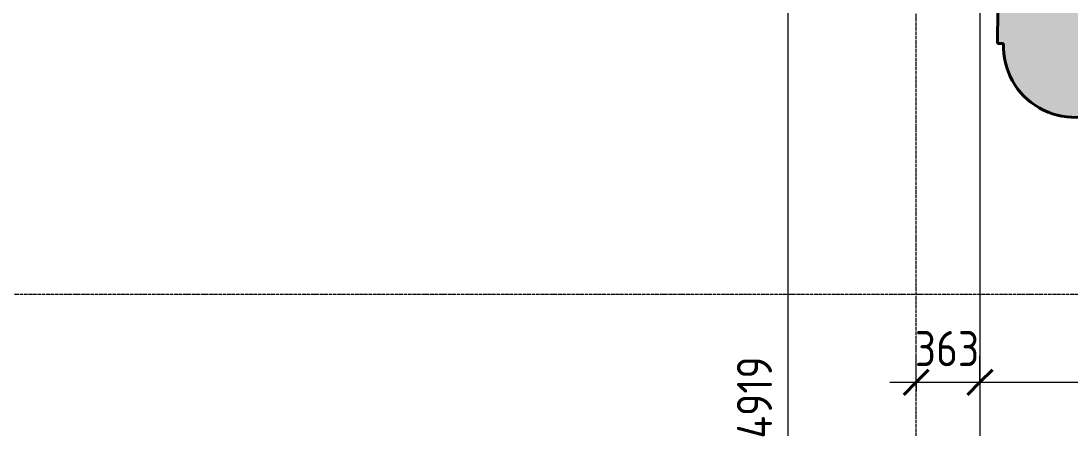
# Model space of a CAD drawing. Header units: millimetres. Extents: x -11886 to 68941, y -8130 to 45506.
# Drawn here: x 13519 to 19490, y -455 to 1860 of the extents above; entities that cross this region are included whole.
import ezdxf

# ---------------------------------------------------------------- set-up
doc = ezdxf.new("R2010")
doc.units = ezdxf.units.MM
doc.linetypes.add('ADSK_Линия сетки', pattern=[25, 20, -2.5, 0, -2.5])
for name, color, linetype, lineweight in [('Оси', 7, 'Continuous', 9), ('Перекрытие', 7, 'Continuous', 18), ('Размеры', 7, 'Continuous', 9), ('Размеры-100', 7, 'Continuous', 9), ('Стены', 7, 'Continuous', 18)]:
    doc.layers.add(name, color=color, linetype=linetype, lineweight=lineweight)
doc.layers.add('Стены разрез', color=7, linetype='Continuous', lineweight=40, true_color=0xbb5389)
doc.styles.add('GOST Common_1', font='GOST_Common.ttf', dxfattribs={"width": 0.9, "height": 200})
doc.dimstyles.new('ADSK_Основной_2_мм_Округление_до_1_мм_3', dxfattribs={"dimscale": 304.8, "dimtxt": 201.142999, "dimasz": 0.463911, "dimexe": 0.492126, "dimexo": 0.492126, "dimgap": 0.098425, "dimtad": 1, "dimdec": 0, "dimdsep": 46, "dimtxsty": 'GOST Common_1', "dimblk1": 'OBLIQUE', "dimblk2": 'OBLIQUE', "dimsah": 1, "dimcen": 0.09, "dimdle": 0.492126, "dimazin": 2, "dimtfac": 1, "dimtdec": 4, "dimtix": 1, "dimtmove": 0, "dimatfit": 3, "dimfxl": 1, "dimtvp": 1, "dimtolj": 1, "dimtzin": 0, "dimlwd": 20, "dimlwe": 20, "dimarcsym": 2})

# ---------------------------------------------------------------- blocks, each defined once
blk = doc.blocks.new('Портик главного входа - Портик главного входа-658663-01 План 1-го этажа кладочный')
at = {"layer": 'Стены', "true_color": 0xc0c0c0}
h = blk.add_hatch(color=9, dxfattribs=at)
h.paths.add_polyline_path([(22181.3, -2195.1), (22252.1, -2188.9), (22320.7, -2170.5), (22385.1, -2140.5), (22443.3, -2099.7), (22493.5, -2049.5), (22534.3, -1991.3), (22564.3, -1926.9), (22582.7, -1858.3), (22588.9, -1787.5), (22582.7, -1716.7), (22564.3, -1648.1), (22534.2, -1583.6), (22493.5, -1525.5), (22443.3, -1475.3), (22385.1, -1434.5), (22320.7, -1404.5), (22252.1, -1386.1), (22181.3, -1379.9), (22110.5, -1386.1), (22041.9, -1404.5), (21977.5, -1434.5), (21919.3, -1475.3), (21869.1, -1525.5), (21828.3, -1583.7), (21798.3, -1648.1), (21779.9, -1716.7), (21773.7, -1787.5), (21779.9, -1858.3), (21798.3, -1926.9), (21828.3, -1991.3), (21869.1, -2049.5), (21919.3, -2099.7), (21977.5, -2140.5), (22041.9, -2170.5), (22110.5, -2188.9)])
h.paths.add_polyline_path([(25122.4, -2192.3), (25192.9, -2186.2), (25261.2, -2167.9), (25325.3, -2138), (25383.2, -2097.4), (25433.2, -2047.4), (25473.7, -1989.5), (25503.6, -1925.4), (25521.9, -1857.1), (25528.1, -1786.7), (25521.9, -1716.2), (25503.6, -1647.9), (25473.6, -1583.6), (25433.2, -1525.9), (25383.2, -1475.9), (25325.3, -1435.4), (25261.2, -1405.5), (25192.9, -1387.2), (25122.4, -1381), (25052, -1387.2), (24983.7, -1405.5), (24919.6, -1435.4), (24861.7, -1475.9), (24811.7, -1525.9), (24771.1, -1583.9), (24741.3, -1647.9), (24723, -1716.2), (24716.8, -1786.7), (24723, -1857.1), (24741.3, -1925.4), (24771.1, -1989.5), (24811.7, -2047.4), (24861.7, -2097.4), (24919.6, -2138), (24983.7, -2167.9), (25052, -2186.2)])
h.paths.add_polyline_path([(28159.7, -2192.2), (28230.4, -2186), (28298.9, -2167.6), (28363.3, -2137.6), (28421.4, -2096.9), (28471.6, -2046.8), (28512.3, -1988.6), (28542.3, -1924.3), (28560.7, -1855.7), (28566.8, -1785), (28560.7, -1714.3), (28542.3, -1645.8), (28512.3, -1581.5), (28471.6, -1523.3), (28421.4, -1473.2), (28363.3, -1432.4), (28298.9, -1402.5), (28230.4, -1384.1), (28159.7, -1377.9), (28089, -1384.1), (28020.4, -1402.5), (27956.1, -1432.4), (27898, -1473.2), (27847.8, -1523.3), (27806.1, -1583.6), (27776.5, -1647.9), (27758.7, -1714.3), (27752.5, -1785), (27758.7, -1855.7), (27777.6, -1925.4), (27807.1, -1988.6), (27847.8, -2046.8), (27898, -2096.9), (27956.1, -2137.6), (28020.4, -2167.6), (28089, -2186)])
h.paths.add_polyline_path([(30184.6, -2189.9), (30184.6, -1372.4), (30157.5, -1372.4), (30088.4, -1382.7), (30021.9, -1404.7), (29960.1, -1437.7), (29904.9, -1480.7), (29857.8, -1532.5), (29820.2, -1591.5), (29793.3, -1656.1), (29777.7, -1724.4), (29774, -1794.3), (29782.3, -1863.8), (29802.4, -1930.9), (29833.5, -1993.6), (29874.9, -2050), (29925.3, -2098.6), (29983.2, -2137.9), (30047, -2166.7), (30114.8, -2184.2), (30184.2, -2189.9)])
h.paths.add_polyline_path([(20106.4, -2185.3), (20154.9, -2185.3), (20223.7, -2174.4), (20289.6, -2151.7), (20350.6, -2118.1), (20404.9, -2074.4), (20450.9, -2022), (20487.1, -1962.4), (20512.5, -1897.5), (20526.4, -1829.2), (20528.2, -1759.6), (20518, -1690.6), (20496, -1624.4), (20463, -1563.1), (20419.9, -1508.3), (20368, -1461.8), (20308.9, -1425), (20244.2, -1398.9), (20176.1, -1384.4), (20106.4, -1381.8), (20106.4, -2022)])
h.paths.add_polyline_path([(19510.9, -1170.1), (19896.6, -1170.1), (19892, -1101), (19875.6, -1033.6), (19848, -970), (19809.9, -912), (19762.6, -861.3), (19707.3, -819.5), (19645.7, -787.6), (19579.6, -766.7), (19510.9, -757.4), (19441.6, -759.9), (19373.8, -774.1), (19309.3, -799.7), (19250.1, -835.9), (19198, -881.6), (19154.4, -935.5), (19120.6, -996), (19097.7, -1061.5), (19086.1, -1129.8), (19086.1, -1170.1), (19441.6, -1170.1)])
h.paths.add_polyline_path([(30823.7, -1168), (31215.2, -1168), (31214.5, -1065.9), (31197, -1000.7), (31167.7, -936.9), (31128.2, -878.9), (31079.5, -828.2), (31023, -786.5), (30960.4, -754.8), (30893.3, -733.9), (30823.7, -724.6), (30753.5, -727.1), (30684.7, -741.3), (30619.2, -766.8), (30558.9, -802.8), (30505.5, -848.5), (30460.5, -902.4), (30425.2, -963.1), (30400.4, -1028.8), (30387.1, -1097.8), (30385.4, -1168), (30753.5, -1168)])
h.paths.add_polyline_path([(30758.4, 1304.5), (30824.8, 1315.5), (30888.3, 1337.8), (30947.1, 1370.6), (30999.3, 1413.1), (31043.5, 1463.9), (31078.3, 1521.5), (31103.9, 1590.2), (31116, 1650.2), (31117.7, 1717.5), (31204.8, 1717.5), (31205.3, 1910.8), (30304, 1921.5), (30313.9, 1754.8), (30320.7, 1698.8), (30333.2, 1643.7), (30351.3, 1590.2), (30374.7, 1527.1), (30408.5, 1468.9), (30451.9, 1417.5), (30503.5, 1374.2), (30561.7, 1340.4), (30624.9, 1317.1), (30691.1, 1305)])
h.paths.add_polyline_path([(19485.5, 1312.4), (19554.9, 1313.8), (19623, 1326.9), (19687.8, 1351.5), (19747.5, 1386.8), (19800.4, 1431.7), (19844.8, 1484.9), (19879.6, 1544.9), (19903.6, 1610), (19916.2, 1678.2), (19917, 1747.5), (19911.5, 1928.7), (19074.2, 1926.8), (19071.5, 1731.8), (19106.3, 1731.3), (19109.9, 1662), (19125.2, 1594.4), (19151.8, 1530.3), (19188.9, 1471.7), (19235.5, 1420.3), (19290.1, 1377.6), (19351.2, 1344.8), (19417, 1322.8)])
at = {"layer": 'Стены разрез'}
for p, q in [((19074.2, 1926.8), (19071.5, 1731.8)), ((19071.5, 1731.8), (19106.3, 1731.3))]:
    blk.add_line(p, q, dxfattribs=at)
blk.add_arc((19512.1, 1717.5), 406, 178.05607, 4.24261, dxfattribs=at)
blk = doc.blocks.new('DIMBLOCK688-01 План 1-го этажа кладочный')
at = {"layer": 'Размеры-100', "lineweight": 20, "transparency": 16777216}
for p, q in [((18609.9, -194.8), (18609.9, -44.8)), ((18972.6, -194.8), (18972.6, -44.8)), ((18459.9, -194.8), (18972.6, -194.8)), ((18609.9, -194.8), (18609.9, -244.8)), ((18972.6, -194.8), (18972.6, -244.8))]:
    blk.add_line(p, q, dxfattribs=at)
at = {"layer": 'Размеры-100', "lineweight": 40, "transparency": 16777216}
for p, q in [((18609.9, -194.8), (18680.6, -124.1)), ((18972.6, -194.8), (19043.3, -124.1)), ((18609.9, -194.8), (18539.2, -265.5)), ((18972.6, -194.8), (18901.9, -265.5))]:
    blk.add_line(p, q, dxfattribs=at)
at = {"layer": 'Размеры-100', "color": 0, "lineweight": 20, "transparency": 16777216, "insert": (18602.1, 96.6), "char_height": 200, "width": 454.106, "attachment_point": 1, "line_spacing_factor": 1.022761, "style": 'GOST Common_1'}
blk.add_mtext('363', dxfattribs=at)
blk = doc.blocks.new('_Oblique')
at = {"color": 0, "linetype": 'ByBlock', "lineweight": -2}
blk.add_line((-0.5, -0.5), (0.5, 0.5), dxfattribs=at)
blk = doc.blocks.new('DIMBLOCK689-01 План 1-го этажа кладочный')
at = {"layer": 'Размеры-100', "lineweight": 20, "transparency": 16777216}
for p, q in [((18972.6, -194.8), (18972.6, -44.8)), ((22064.4, -194.8), (22064.4, -44.8)), ((18972.6, -194.8), (22064.4, -194.8)), ((18972.6, -194.8), (18972.6, -244.8)), ((22064.4, -194.8), (22064.4, -244.8))]:
    blk.add_line(p, q, dxfattribs=at)
at = {"layer": 'Размеры-100', "lineweight": 40, "transparency": 16777216}
for p, q in [((18972.6, -194.8), (19043.3, -124.1)), ((22064.4, -194.8), (22135.1, -124.1)), ((18972.6, -194.8), (18901.9, -265.5)), ((22064.4, -194.8), (21993.7, -265.5))]:
    blk.add_line(p, q, dxfattribs=at)
at = {"layer": 'Размеры-100', "color": 0, "lineweight": 20, "transparency": 16777216, "insert": (20266.3, 96.6), "char_height": 200, "width": 605.475, "attachment_point": 1, "line_spacing_factor": 1.022761, "style": 'GOST Common_1'}
blk.add_mtext('3092', dxfattribs=at)
blk = doc.blocks.new('DIMBLOCK696-01 План 1-го этажа кладочный')
at = {"layer": 'Размеры-100', "lineweight": 20, "transparency": 16777216}
for p, q in [((17881.8, -2882.6), (17881.8, 2336.5)), ((17881.8, 2186.5), (17731.8, 2186.5)), ((17881.8, 2186.5), (17931.8, 2186.5)), ((17881.8, -2732.6), (17731.8, -2732.6)), ((17881.8, -2732.6), (18822.6, -2732.6))]:
    blk.add_line(p, q, dxfattribs=at)
at = {"layer": 'Размеры-100', "lineweight": 40, "transparency": 16777216}
for p, q in [((17881.8, 2186.5), (17811.1, 2257.2)), ((17881.8, 2186.5), (17952.5, 2115.8)), ((17881.8, -2732.6), (17811.1, -2661.9)), ((17881.8, -2732.6), (17952.5, -2803.3))]:
    blk.add_line(p, q, dxfattribs=at)
at = {"layer": 'Размеры-100', "color": 0, "lineweight": 20, "transparency": 16777216, "insert": (17590.4, -515.1), "char_height": 200, "width": 580.928, "attachment_point": 1, "rotation": 90, "line_spacing_factor": 1.022761, "style": 'GOST Common_1'}
blk.add_mtext('4919', dxfattribs=at)

msp = doc.modelspace()

# ---------------------------------------------------------------- linework, layer by layer
at = {"layer": 'Оси', "linetype": 'ADSK_Линия сетки'}
for p, q in [((18609.9, -7330.4), (18609.9, 44534.8)), ((-11086.2, 306.8), (57141.7, 306.8))]:
    msp.add_line(p, q, dxfattribs=at)
at = {"layer": 'Перекрытие', "color": 136, "true_color": 0x008080}
msp.add_line((18972.6, 2186.5), (18972.6, -2732.6), dxfattribs=at)

# ---------------------------------------------------------------- block references
at = {"layer": 'Стены'}
msp.add_blockref('Портик главного входа - Портик главного входа-658663-01 План 1-го этажа кладочный', (0, 0), dxfattribs=at)

# ---------------------------------------------------------------- dimensions: what is measured, and where the dimension line sits
at = {"layer": 'Размеры', "lineweight": 20}
dim = msp.add_linear_dim(base=(17881.8, 2186.5), p1=(18972.6, -2732.6), p2=(17781.8, 2186.5), angle=90, dimstyle='ADSK_Основной_2_мм_Округление_до_1_мм_3', override={"dimpost": '<>', "dimfxl": 5061.131737}, dxfattribs=at)
dim.commit()
dim.dimension.update_dxf_attribs({"geometry": 'DIMBLOCK696-01 План 1-го этажа кладочный', "text_midpoint": (17751.8, -273)})
for base, p1, p2, override, picture, middle in [((18972.6, -194.8), (18609.9, -94.8), (18972.6, -94.8), {"dimpost": '<>', "dimfxl": 362.733332}, 'DIMBLOCK688-01 План 1-го этажа кладочный', (18791.3, -64.8)), ((22064.4, -194.8), (18972.6, -94.8), (22064.4, -94.8), {"dimpost": '<>', "dimfxl": 3091.789749}, 'DIMBLOCK689-01 План 1-го этажа кладочный', (20518.5, -64.8))]:
    dim = msp.add_linear_dim(base=base, p1=p1, p2=p2, dimstyle='ADSK_Основной_2_мм_Округление_до_1_мм_3', override=override, dxfattribs=at)
    dim.commit()
    dim.dimension.update_dxf_attribs({"geometry": picture, "text_midpoint": middle})

doc.saveas('drawing.dxf')
